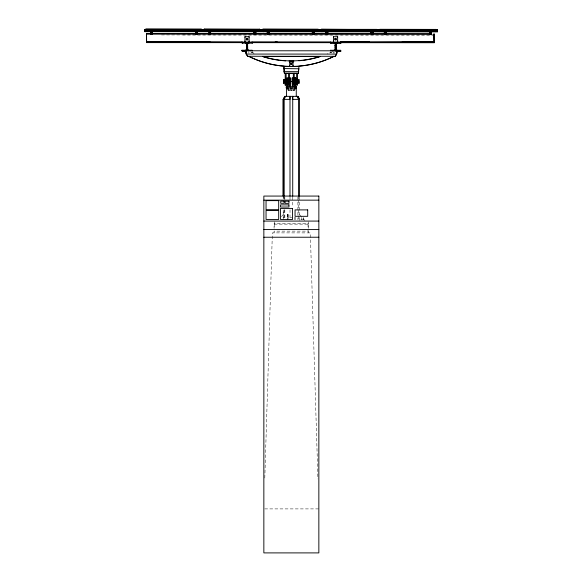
<?xml version="1.0" encoding="UTF-8"?>
<svg xmlns="http://www.w3.org/2000/svg" width="582" height="582" viewBox="0 0 582 582"><rect width="100%" height="100%" fill="white"/><g stroke="black" fill="none" stroke-linecap="round" stroke-linejoin="round"><path stroke-width="0.44" stroke-dasharray="2.91 2.18" d="M248.929 53.406L248.82 51.565M294.667 219.778L294.688 217.188M295.212 219.778L295.234 217.188M333.923 53.275L333.879 51.594M333.988 53.435L333.944 51.754M264.803 478.033L272.376 232.887L310.322 232.887L317.918 478.942M274.602 221.742L274.1 223.561L308.635 223.561L308.125 221.742M281.382 216.613L283.208 214.598M182.908 34.92L433.263 35.007L161.141 34.92M290.469 217.486L291.815 217.486M300.807 219.654L304.328 219.654M264.745 508.901L318.849 508.901M299.534 214.598L304.983 220.643M288.068 219.778L288.068 214.598L287.501 214.598L287.501 219.778L287.523 214.598L287.523 218.054M308.613 228.304L308.613 224.143L274.078 224.143L274.078 228.304M308.613 232.887L308.613 231.141L274.078 231.141L274.078 232.887M308.053 223.561L308.053 224.143M308.038 224.143L308.038 228.304M308.038 229.97L308.038 231.141M303.448 217.486L303.448 219.654M301.687 217.486L301.687 219.654M299.534 197.116L299.541 220.643M298.53 197.116L298.544 198.928M298.53 199.83L298.544 215.216M298.544 216.118L298.53 219.741M297.904 197.058L297.904 217.013M297.904 217.923L297.904 219.741M292.739 197.058L292.724 207.068M290.018 197.058L290.003 199.779M290.018 209.76L289.996 217.93M284.831 197.058L284.838 199.779M284.831 209.76L284.838 217.923M284.191 197.116L284.212 198.928M284.212 209.782L284.191 217.93M283.208 219.778L283.208 209.782L283.194 217.93M274.675 223.561L274.653 228.304M332.475 51.682A95.011 95.011 0 0 1 327.251 53.995M254.072 53.34A95.011 95.011 0 0 1 250.347 51.653M332.497 51.74A95.011 95.011 0 0 1 329.528 53.1M253.337 53.071A95.011 95.011 0 0 1 250.369 51.711M288.046 214.598L288.046 218.054L288.046 214.598M283.201 198.928L283.208 197.116L283.194 198.928"/><path stroke-width="0.87" d="M144.656 29.828L202.987 29.937L144.583 29.646L144.62 31.108L202.914 31.13L202.805 30.308L144.656 30.286M144.765 31.217L144.692 30.373M151.902 33.661L151.902 31.13L152.149 34.302L151.902 33.661L150.476 33.661L150.723 34.302L150.614 31.661L144.831 31.661L144.831 30.286M146.519 42.29L146.417 41.853M146.242 31.566L146.031 30.948L146.278 31.581M146.417 41.664L146.628 42.588L146.526 34.433M146.242 31.501L146.031 31.021M434.012 34.047L434.172 42.602L146.577 42.486L146.417 34.243M146.577 42.399L146.424 34.163M150.367 31.021L150.483 34.083M152.011 33.771L152.018 31.021L152.258 33.727M195.581 34.105L195.574 31.144M195.712 33.741L195.712 31.675L152.258 31.661M197 33.676L197 31.144L197.247 34.316L197 33.676L195.574 33.676M197.109 33.785L197.116 31.035L197.356 33.741M201.648 31.595L201.43 30.97L201.678 31.603M202.878 31.152L202.878 29.66M203.053 31.61L203.023 30.853M209.113 33.741L209.113 31.683L203.402 31.683L203.154 29.66L261.456 29.682L261.704 30.322M203.3 31.152L203.263 30.395M203.438 31.515L203.438 30.853M203.474 30.948L203.474 31.61L203.227 30.97M204.784 31.501L204.602 30.97L204.813 31.508M208.989 34.105L208.974 31.152M210.4 33.683L210.408 31.152L210.648 34.323L210.4 33.683L208.974 33.683M210.517 33.792L210.517 31.042L210.764 33.741M249.591 56.549L247.787 56.549L245.946 53.74L245.589 51.1L242.199 51.165L242.003 50.241L252.064 50.241L252.261 50.75M242.199 51.165L242.003 50.241M242.221 43.177L241.988 42.159L242.221 43.177L252.282 43.184L252.05 42.166L252.282 43.184M244.964 42.18L244.964 41.082M244.964 37.233L244.971 36.688L249.096 36.688L249.089 41.518M244.964 41.518L244.971 36.688M247.787 56.549L246.31 54.068L246.31 50.772L336.396 50.801L336.505 51.485L340.084 51.085L336.825 50.801L336.505 51.485M246.419 51.056L246.419 54.352L246.055 51.711L243.196 51.383L242.723 50.765L245.873 50.765L246.419 51.456L242.832 51.049M246.775 47.782L246.71 46.873M246.703 46L246.71 45.258L246.877 48.321M246.899 48.117L246.812 45.534M246.899 47.768L246.797 45.833M247.386 45.658L247.365 45.258L247.452 45.833M247.408 45.367L247.561 48.379L247.495 47.942M247.561 48.117L247.365 44.77L247.474 45.28M247.408 45.716L247.561 48.604L247.365 47.877M247.561 47.768L247.517 47.251M247.561 46.509L247.517 46M249.089 42.18L249.089 41.082M249.089 37.233L249.096 36.688M252.21 51.049L252.064 50.241M254.072 33.698L254.072 31.166L254.319 34.338L254.072 33.698L255.498 33.698L255.745 34.338L255.505 31.166L255.498 33.698M254.21 33.763L254.21 31.697L210.757 31.675M255.862 33.763L255.614 31.057C257.244 35.589 252.202 34.585 254.028 31.232M260.212 31.603L260.008 30.992L260.249 31.624M255.854 31.697L261.696 31.697L261.383 30.322L203.227 30.308M261.522 31.355L261.456 29.682M203.365 31.588L261.667 31.61L261.558 29.958L203.227 29.849M320.129 29.98L261.725 29.682L261.762 31.152L320.064 31.173M262.009 31.537L261.944 30.693M262.046 30.97L262.046 31.624L261.798 30.992M267.473 33.698L267.473 31.173L267.72 34.345L267.473 33.698L268.906 33.698L269.153 34.345L268.906 31.173L268.906 33.698M267.611 33.763L267.611 31.704L261.973 31.697L261.725 31.057L320.027 31.079L320.275 31.719L314.36 31.712L314.113 31.079C315.771 35.167 310.89 35.16 312.461 31.079L312.709 33.778M269.262 33.763L269.015 31.064C270.645 35.597 265.603 34.593 267.436 31.239M283.87 82.026L283.87 83.532L283.87 79.45L283.87 81.487L285.224 81.487M284.394 73.267L298.355 73.274L298.784 68.763L298.37 73.31L284.409 73.303L283.921 66.37L298.879 66.574M283.994 68.771L283.921 66.37M285.224 80.956L285.224 79.829M285.224 82.098L285.224 80.883M286.133 80.469L286.133 79.829M286.126 82.098L286.14 73.303M287.057 81.116L287.064 79.727M287.064 80.469L287.057 86.798M287.872 81.116L287.879 77.821L287.879 79.727M287.879 80.469L287.886 86.798M288.519 80.963L288.527 79.829M288.519 82.098L288.519 80.883M288.534 73.303L288.519 83.219M289.429 80.469L289.429 79.829M289.443 73.303L289.429 82.098M289.72 65.504L289.72 66.384A95.011 95.011 0 0 1 248.841 56.323L248.929 56.549M289.72 62.427L289.72 61.99L293.015 61.99L293.015 65.853M289.661 79.727L289.669 86.798M289.661 80.963L289.661 83.466M289.72 65.853L289.72 61.99M290.476 79.727L290.476 77.821L290.469 86.798M290.476 80.469L290.476 83.466M292.251 81.116L292.259 79.727M292.259 80.469L292.266 86.798M293.015 66.384L293.015 65.504M293.015 62.427L293.015 61.99M293.335 73.303L293.328 84.943M294.237 80.963L294.237 79.836M294.237 82.098L294.237 80.883M294.245 73.303L294.23 83.219M294.856 79.727L294.848 86.798M294.856 80.963L294.856 83.466M295.671 81.116L295.678 79.727M295.671 80.469L295.678 86.798M296.624 80.963L296.631 79.836M296.624 82.098L296.624 80.883M296.638 73.303L296.624 83.219M297.533 80.469L297.533 79.836M297.548 73.31L297.533 82.098M297.533 78.621L297.533 83.219M298.806 66.377L298.879 68.771L283.921 68.574M312.57 33.72L312.57 31.188L312.818 34.36L312.57 33.72L314.004 33.72L314.251 34.36L314.004 31.188L314.004 33.72M314.36 33.778L314.36 31.719M318.754 31.544L318.58 31.006L318.82 31.646M320.027 29.704L320.027 31.079L319.954 30.344L261.798 30.322L261.98 30.781M320.165 30.897L320.202 31.646L319.954 31.006M320.304 29.704L320.296 31.079L378.598 31.101L378.598 29.726L320.406 29.98M320.406 31.101L320.369 30.344L378.526 30.366L378.846 31.741L320.544 31.719L320.376 31.006M320.587 31.559L320.587 30.897M320.617 31.646L320.617 30.984M327.477 33.72L327.477 31.195L327.724 34.367L327.477 33.72L326.044 33.72L326.291 34.36L325.935 31.086C324.363 35.167 329.252 35.175 327.586 31.079L327.833 33.785M330.591 50.801L330.547 50.27L340.608 50.27L340.805 50.787L340.805 51.201L335.778 51.201M330.765 43.206L330.532 42.188L330.765 43.206L340.826 43.214L340.594 42.195L340.826 43.214M333.508 42.217L333.508 41.111M333.515 37.263L333.515 36.717L337.64 36.717L337.64 41.548M333.515 41.548L333.515 36.717M335.297 45.745L335.254 45.636M335.319 45.454L335.399 48.517M335.421 45.469L335.443 48.575M335.319 45.803L335.377 48.241M335.443 47.797L335.421 47.338M335.45 46.545L335.254 44.858L335.385 45.367M335.916 46.902L336.105 48.408L336.04 47.979M335.952 46.145L335.93 45.345M336.105 48.146L336.04 45.622M336.105 47.797L336.04 45.971M333.326 56.578L335.123 56.578L336.498 54.388L336.396 50.801M337.633 42.217L337.633 41.118M337.64 37.263L337.64 36.717M340.805 51.201L340.608 50.27M371.28 33.8L371.032 31.101C369.468 35.182 374.35 35.189 372.684 31.101L372.931 33.8M371.389 34.382L371.141 31.21L371.141 33.734L372.575 33.734L372.575 31.21L372.822 34.382M377.325 31.559L377.151 31.028L377.391 31.661M378.773 31.668L378.7 30.824M437.38 30.293L437.417 31.763L379.122 31.741L378.875 31.101L378.875 29.726L437.169 29.747L437.417 30.388M378.977 31.115L378.947 30.366L437.097 30.388L437.308 30.933M379.158 31.581L379.122 30.824M379.195 31.006L379.195 31.668L378.947 31.028M380.497 31.552L380.322 31.028L380.497 31.486M384.753 33.807L384.753 31.741M384.862 34.382L384.513 31.108C382.941 35.189 387.823 35.196 386.157 31.101L386.404 33.807M386.295 34.382L386.048 31.21L386.048 33.741L384.615 33.741M429.96 34.396L429.611 31.122L429.676 34.04M431.393 34.403L431.146 31.232L431.146 33.756L429.712 33.756M431.502 33.821L431.255 31.122L431.32 34.04L146.417 33.858L431.277 33.923M434.012 41.948L434.172 42.668L433.961 41.817M340.586 42.268L433.961 41.999L434.172 42.675L434.128 34.353M434.165 42.428L434.019 34.396M434.172 34.949L434.07 34.214M435.896 31.581L435.722 31.05L435.969 31.683M437.097 30.388L437.417 31.763M437.235 31.413L437.169 29.747M437.344 31.69L437.278 30.017M146.628 34.527L146.424 33.843M246.768 45.163L246.899 46.109M246.768 45.425L246.71 44.996L246.855 46M246.79 47.84L246.899 48.546L246.703 47.266M247.495 48.211L247.365 47.273L247.474 47.891M247.495 45.592L247.408 45.105M285.224 84.288L285.224 85.168L285.224 82.935M285.224 83.532L285.224 83.262M285.224 79.719L285.224 79.145L285.224 79.727M285.224 80.047L285.224 79.45L285.224 80.054M286.133 84.288L286.133 85.168L286.133 82.935M286.133 83.539L286.133 83.262M288.527 84.288L288.519 85.168L288.519 82.935M288.527 83.539L288.519 83.262M289.429 82.935L289.429 83.844L289.429 83.262M289.436 84.288L289.429 85.168L289.429 80.287M289.661 78.708L289.661 77.821L289.661 80.047M293.081 78.046L293.081 86.798M294.237 84.288L294.237 85.168L294.237 82.935M294.237 83.539L294.237 83.262M294.237 79.458L294.237 80.047L294.237 79.523M296.631 84.288L296.631 85.176L296.624 82.935M296.631 83.539L296.624 83.262M296.631 79.465L296.631 80.047L296.631 79.523M297.533 83.539L297.533 83.262M297.54 84.288L297.533 85.176L297.533 82.935M297.533 79.465L297.533 80.047L297.54 79.53M335.297 45.396L335.254 44.807L335.45 45.796M335.399 45.68L335.319 45.192M335.996 45.251L335.916 44.807L336.105 45.796L336.04 45.36M335.916 47.644L336.105 48.575M336.018 45.571L335.916 45.025L336.105 46.138M433.961 42.13L146.417 42.071M433.961 33.989L434.172 34.745M146.577 34.229L146.475 34.294M246.71 48.044L246.877 48.546L246.746 47.375M246.79 45.054L246.899 45.331M287.064 83.466L287.064 81.495M287.879 83.466L287.879 81.495M292.259 83.466L292.259 81.495M295.671 83.466L295.671 81.495M335.443 45.309L335.363 45.92M285.631 96.35L284.191 99.377L284.191 196.214M294.507 88.013L293.284 90.465L294.347 90.465L295.569 88.013M284.838 96.35L283.208 99.377L283.201 196.214L283.194 99.377L284.831 96.35L297.911 96.35L299.541 99.377L299.526 196.214M335.123 56.578L336.752 53.77L337.109 51.129M246.724 50.336L246.906 43.897L245.371 42.573L246.688 43.41L246.688 49.514L245.386 50.241M335.268 50.372L335.45 43.926L333.915 42.61L335.239 43.446L335.239 49.543L333.93 50.27M336.498 54.388L337.218 51.412L340.084 51.085M201.256 29.209L145.696 29.1L145.936 29.733M259.776 29.253L204.027 29.195L259.812 29.355M145.762 29.275L201.285 29.304M262.773 29.282L318.332 29.391M321.3 29.333L376.823 29.362M435.351 29.406L379.791 29.296L380.031 29.929M145.798 29.369L201.321 29.391M204.326 29.413L259.848 29.442M262.817 29.384L318.369 29.493M321.337 29.42L376.889 29.537L321.373 29.522M379.857 29.471L435.38 29.5M145.835 29.456L201.394 29.573M204.355 29.507L259.885 29.537M262.882 29.558L312.134 29.58M379.893 29.566L406.796 29.667M144.62 29.733L202.914 29.755M203.191 29.755L261.485 29.777M261.762 29.777L320.064 29.798M320.333 29.798L378.635 29.82M378.911 29.813L437.206 29.835M320.093 29.886L261.798 29.864L261.907 31.515L312.643 31.537M320.369 29.886L378.671 29.908M378.94 29.908L437.242 29.929M202.878 31.035L144.583 31.021L144.831 31.661M203.154 31.035L261.456 31.057M378.875 31.101L437.169 31.122M203.191 31.13L261.485 31.152M320.333 31.173L378.635 31.195M378.904 31.188L437.206 31.21M144.656 31.202L202.951 31.224M203.227 31.224L254.036 31.246M255.571 31.253L261.522 31.239M261.798 31.239L320.093 31.261M320.369 31.261L378.671 31.283M378.94 31.283L437.242 31.304M144.692 31.29L203.023 31.406M203.263 31.312L254.108 31.428M255.6 31.348L261.594 31.428M261.835 31.333L320.165 31.45M320.406 31.355L378.737 31.464M378.977 31.377L437.308 31.486M144.758 31.479L203.06 31.493M203.329 31.493L261.631 31.515M314.207 31.457L320.202 31.537M320.478 31.537L378.773 31.559M379.049 31.559L437.344 31.581M144.794 31.566L203.089 31.588M261.936 31.61L312.672 31.632M314.28 31.639L320.238 31.632M320.515 31.632L378.809 31.654M379.086 31.654L437.38 31.668M197.356 31.675L203.125 31.683L202.805 30.962M269.262 31.697L312.709 31.719M152.149 31.77L150.723 31.77L150.367 31.021M195.821 31.784L197.247 31.784M209.222 31.792L210.655 31.792M254.319 31.806L255.753 31.806M267.72 31.814L269.153 31.814M312.818 31.828L314.251 31.828M327.724 31.835L326.291 31.835L326.044 31.188M371.389 31.85L372.822 31.85M384.862 31.857L386.295 31.857M431.393 31.872L429.96 31.872L429.72 31.224M150.432 33.952L152.084 33.952M195.53 33.967L197.182 33.967M208.931 33.974L210.582 33.974M410.375 41.613L433.961 41.62M146.468 41.642L209.964 41.664M275.271 41.686L277.083 41.686M340.579 41.708L369.606 41.722M402.264 41.729L434.012 41.744M242.621 42.231L146.417 42.02L146.628 42.566M251.693 42.239L330.605 42.268M146.526 42.341L242.672 42.377M251.744 42.377L330.663 42.406M339.728 42.413L434.012 42.231L434.172 42.697L339.837 42.682M146.628 42.617L242.781 42.646M251.846 42.653L330.765 42.682M330.765 42.792L340.826 42.799M246.724 46.487L247.386 46.495M335.276 46.516L335.938 46.524M246.855 46.822L247.517 46.829M335.399 46.851L336.061 46.858M246.877 46.88L247.539 46.887M335.421 46.909L336.083 46.916M242.003 50.656L252.064 50.656M330.547 50.685L340.608 50.685M246.31 54.068L336.389 54.097M247.685 56.272L335.021 56.301M263.093 56.556L319.503 56.57M284.016 68.574L284.031 71.615L298.741 71.659M286.133 81.487L292.55 81.487M294.237 81.495L298.886 81.495M296.544 86.798L286.199 86.798L286.199 88.013L296.544 88.013L296.544 86.798L296.529 88.013M283.194 99.377L289.996 99.377L290.003 96.35L289.996 196.214M299.526 99.377L297.897 96.35L299.534 99.377L292.724 99.377L292.724 96.35L292.724 196.214M263.85 200.15L318.849 200.15M263.85 221.08L318.849 221.08M263.85 229.57L318.849 229.57M263.85 237.23L318.849 237.23M337.233 50.27L335.909 49.434L335.909 43.337L337.211 42.61L337.444 43.214L336.134 43.926L336.287 50.372M248.681 50.241L247.365 49.405L247.365 43.301L248.667 42.581L248.9 43.177L247.59 43.897L247.736 50.336M288.214 88.013L289.443 90.465L288.381 90.465L287.159 88.013M297.096 96.35L298.53 99.377L298.53 196.214M435.314 29.318L435.554 29.944M376.925 29.624L321.264 29.246L321.511 29.878M330.547 50.27L330.751 50.779M318.507 29.849L318.267 29.216L262.744 29.202L262.984 29.828M285.231 73.303L285.216 83.219M284.031 71.615L284.409 73.303M261.725 29.682L261.973 30.322M261.383 30.322L261.558 30.781M261.383 30.984L261.624 31.624M259.739 29.165L259.994 29.857M204.217 29.151L204.471 29.835M201.219 29.122L201.459 29.747M144.583 29.646L144.722 30.009M144.765 30.562L144.903 30.926M144.656 30.948L144.903 31.581M336.061 48.466L335.916 48.073L336.04 48.466M335.319 48.299L335.276 47.353M146.584 34.243L146.417 33.887L146.635 34.644M434.012 34.098L434.172 34.585M336.018 45.141L336.105 45.534M335.996 48.131L335.909 45.287L335.981 45.803M335.909 47.295L335.974 47.804M335.297 48.015L335.399 48.466M291.975 88.013L291.975 90.465L290.753 90.465L290.745 88.013M289.429 82.513L289.429 83.153M286.126 83.219L286.126 80.28M247.561 45.767L247.365 44.829L247.561 46.109M246.79 48.095L246.877 48.488M146.417 41.948L146.628 42.442M297.533 82.018L297.533 82.666M296.624 82.018L296.624 82.666M296.267 88.013L296.267 96.35M294.237 82.018L294.237 82.666M289.429 82.018L289.429 82.666M288.519 82.018L288.519 82.666M286.468 88.013L286.468 96.35M286.133 82.018L286.126 82.659M285.224 82.018L285.224 82.659M146.628 42.326L146.468 41.911M292.186 66.392A95.011 95.011 0 0 0 333.901 56.359A95.011 95.011 0 0 1 298.733 66.173M284.045 66.166A95.011 95.011 0 0 1 248.863 56.389M319.583 56.796A95.011 95.011 0 0 1 313.283 58.513M312.49 58.702A95.011 95.011 0 0 1 303.644 60.273M302.022 60.463A95.011 95.011 0 0 1 298.77 60.775M293.881 61.023A95.011 95.011 0 0 1 288.985 61.023M285.718 60.877A95.011 95.011 0 0 1 280.837 60.455M279.215 60.259A95.011 95.011 0 0 1 263.282 56.781M320.304 56.389A95.011 95.011 0 0 1 262.438 56.367M263.18 30.992L263.42 31.697L263.18 30.992M287.057 78.708L287.064 80.047L287.064 77.821L287.057 78.708M292.259 78.708L292.259 80.047L292.259 77.821L292.259 78.708M294.856 78.708L294.856 80.047L294.856 77.821L294.856 78.708M295.671 78.708L295.671 80.047L295.671 77.821L295.671 78.708M298.893 82.52L298.893 83.539L298.893 79.458L298.893 82.52M321.751 31.013L321.992 31.719L321.751 31.013M286.133 79.225L286.133 79.719L286.133 79.225M286.133 79.458L286.133 80.047L286.133 79.523M288.527 79.225L288.527 79.727L288.527 79.232M288.527 79.458L288.527 80.047L288.527 79.523M289.429 79.225L289.429 79.727L289.436 79.232M289.429 79.458L289.429 80.047L289.436 79.523M294.237 79.225L294.237 79.727L294.237 79.232M296.631 79.232L296.631 79.727L296.631 79.232M297.533 79.232L297.533 79.727L297.54 79.232M335.916 47.906L335.996 48.299L335.909 47.906M246.608 39.045C247.139 40.704 247.896 37.874 246.608 39.045M291.029 63.874L291.698 64.056L291.029 63.874M335.152 39.074C335.683 40.74 336.447 37.903 335.152 39.074M246.55 38.332L246.077 39.161L246.55 39.983L247.503 39.983L247.983 39.154L247.503 38.332L246.55 38.332M290.985 63.307L290.607 63.969L290.985 64.624L291.749 64.624L292.128 63.969L291.749 63.307L290.985 63.307M335.101 38.361L334.621 39.19L335.101 40.013L336.054 40.013L336.527 39.19L336.054 38.361L335.101 38.361M318.849 196.069L263.85 196.069L263.85 552.9L318.849 552.9L318.849 196.069M278.691 200.63L266.047 200.63L266.047 209.731L278.691 209.731L278.691 200.63M284.103 201.161L280.728 201.161L280.728 203.3L284.103 203.3L284.103 201.161M288.956 201.212L285.107 201.212L285.107 203.358L288.956 203.358L288.956 201.212M288.956 204.893L280.495 204.893L280.495 207.039L288.956 207.039L288.956 204.893M292.535 208.421L280.502 208.421L280.502 219.472L292.535 219.472L292.535 208.421M307.703 209.898L295.052 209.898L295.052 216.322L307.703 216.322L307.703 209.898M278.698 210.371L266.047 210.371L266.047 219.472L278.698 219.472L278.698 210.371"/></g></svg>
